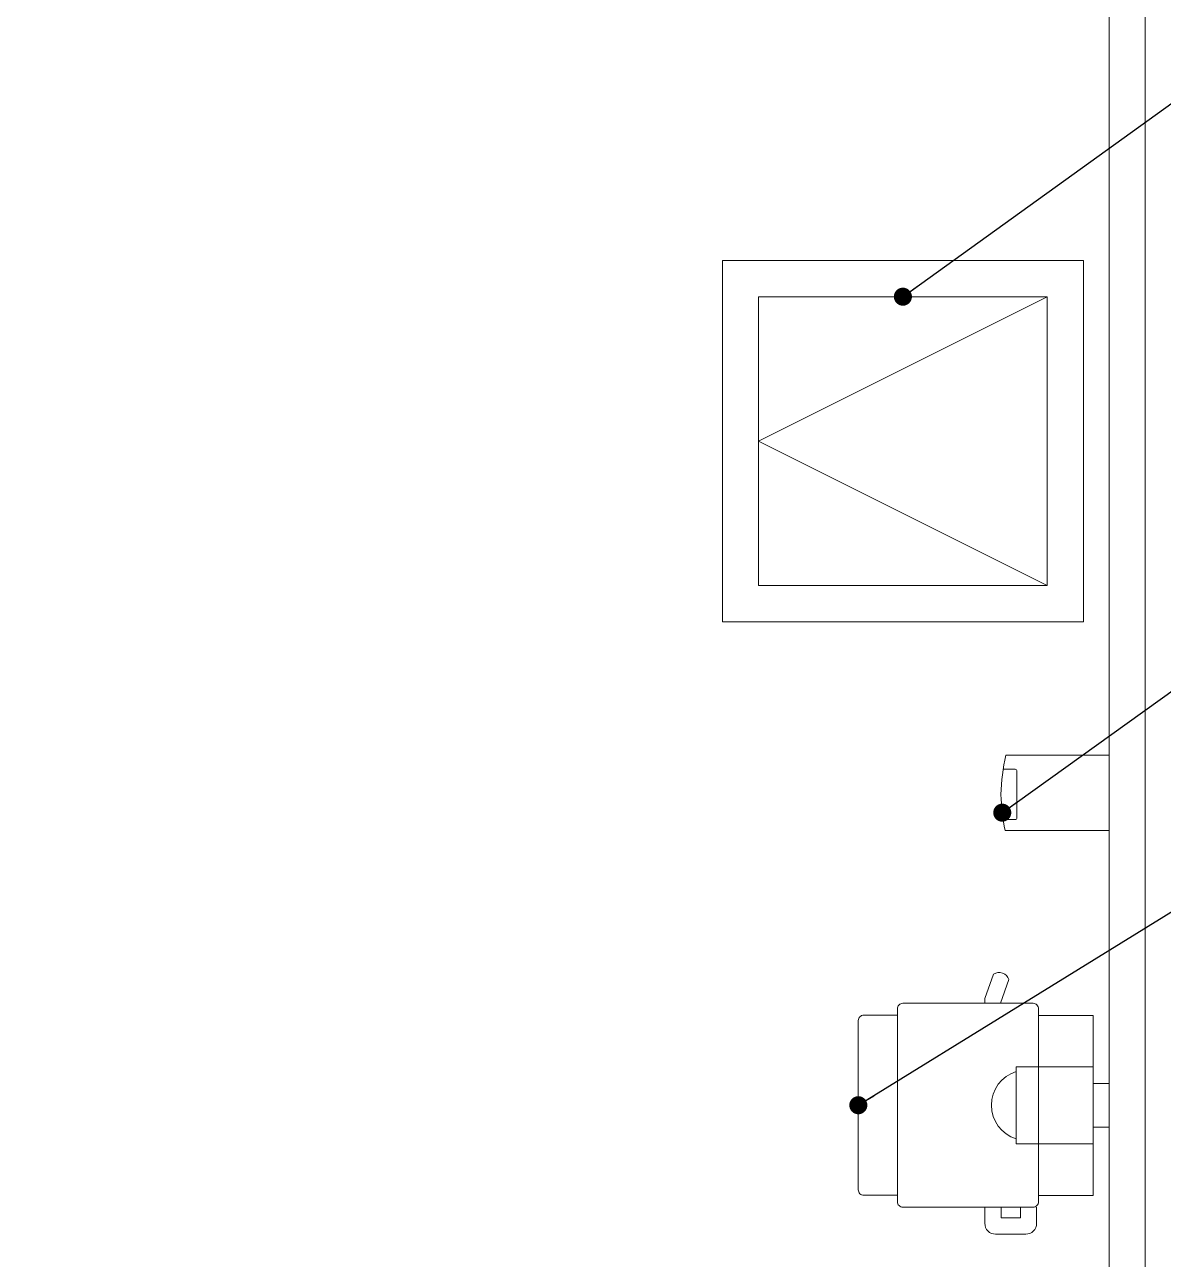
# Model space of a CAD drawing. Header units: inches. Extents: x 258415 to 640093, y 441672 to 945769.
# Drawn here: x 311805 to 312435, y 468631 to 469315 of the extents above; entities that cross this region are included whole.
import ezdxf

# ---------------------------------------------------------------- set-up
doc = ezdxf.new("R2010")
doc.units = ezdxf.units.IN
doc.header["$MEASUREMENT"] = 0
doc.layers.add('CQ bathroom accessories', color=8, linetype='Continuous', lineweight=0)
doc.layers.add('CQ Marble', color=6, linetype='Continuous', lineweight=0)
for name, color, linetype in [('CQ_callout', 34, 'Continuous'), ('DIM', 251, 'Continuous'), ('grab bar', 7, 'Continuous')]:
    doc.layers.add(name, color=color, linetype=linetype)
doc.styles.get("Standard").update_dxf_attribs({"font": 'arial.ttf'})
doc.dimstyles.get("Standard").update_dxf_attribs({"dimtxt": 0.18, "dimasz": 0.18, "dimexe": 0.18, "dimexo": 0.0625, "dimgap": 0.09, "dimtad": 0, "dimtih": 1, "dimtoh": 1, "dimdec": 4, "dimzin": 0, "dimdsep": 46, "dimtxsty": 'Standard', "dimcen": 0.09, "dimadec": 0, "dimazin": 0, "dimtfac": 1, "dimtdec": 4, "dimtofl": 0, "dimtmove": 0, "dimatfit": 3, "dimfxl": 1, "dimtolj": 1, "dimtzin": 0, "dimarcsym": 0})

# ---------------------------------------------------------------- blocks, each defined once
blk = doc.blocks.new('ff-12 marble')
at = {"layer": 'CQ Marble', "elevation": 0}
for points in [[(312405.44, 469434.09), (312405.44, 467944.11), (312105.01, 467944.11), (312105.01, 467744.09), (311312.49, 467744.09), (311312.49, 467944.11), (311011.99, 467944.11), (311011.99, 469644.09), (310851.99, 469644.09), (310851.99, 467944.11)], [(312425.44, 469439.09), (312425.44, 467924.11), (312125.01, 467924.11), (312125.01, 467724.09), (311292.49, 467724.09), (311292.49, 467924.11), (310991.99, 467924.11), (310991.99, 469624.09), (310871.99, 469624.09), (310871.99, 467944.11)]]:
    blk.add_lwpolyline(points, dxfattribs=at)
blk = doc.blocks.new('tissue holder plan')
at = {"layer": 'DIM', "lineweight": 0}
blk.add_line((146241.17, 41841.08), (146238.53, 41841.08), dxfattribs=at)
for points in [[(146169.94, 41901.1), (146194.2, 41901.1), (146194.2, 41909.96), (146169.94, 41909.96)], [(146132.03, 41870.82), (146231.75, 41870.82), (146231.75, 41901.1), (146132.03, 41901.1)], [(146160.8, 41901.05), (146203.39, 41901.05), (146203.39, 41858.5), (146160.8, 41858.5)]]:
    blk.add_lwpolyline(points, close=True, dxfattribs=at)
for points in [[(146125.66, 41869.78), (146116.69, 41869.78, 0.414214), (146110.69, 41863.78), (146110.69, 41847.08, 0.414214), (146116.69, 41841.08), (146125.66, 41841.08)], [(146235.53, 41792.68), (146128.66, 41792.68, -0.414214), (146125.66, 41795.68), (146125.66, 41867.82, -0.414214), (146128.66, 41870.82), (146235.53, 41870.82, -0.414214), (146238.53, 41867.82), (146238.53, 41795.68, -0.414214), (146235.53, 41792.68), (146132.23, 41792.68), (146132.23, 41774.02, 0.414214), (146135.23, 41771.02), (146228.95, 41771.02, 0.414214), (146231.95, 41774.02), (146231.95, 41792.68)]]:
    blk.add_lwpolyline(points, format="xyb", dxfattribs=at)
for points in [[(146125.66, 41860.78), (146119.69, 41860.78), (146119.69, 41850.08), (146125.66, 41850.08)], [(146238.53, 41849.69), (146251.66, 41854.41)], [(146241.17, 41841.08), (146254.71, 41845.94)]]:
    blk.add_lwpolyline(points, dxfattribs=at)
for centre, radius, start, end in [((146182.09, 41864.23), 19.5, 197.06495, 342.93505), ((146249.98, 41849.03), 5.64, 326.88539, 72.68178)]:
    blk.add_arc(centre, radius, start, end, dxfattribs=at)
blk = doc.blocks.new('SPAR TISSUE HOLDER PLAN')
at = {"layer": 'DIM', "lineweight": 0}
blk.add_lwpolyline([(143273.43, 42507.89), (143273.43, 42565.48), (143315.25, 42565.48), (143315.25, 42508.27)], dxfattribs=at)
blk.add_lwpolyline([(143279.52, 42506.79), (143279.52, 42513.39, -0.414214), (143280.52, 42514.39), (143306.4, 42514.39, -0.414214), (143307.4, 42513.39), (143307.4, 42506.79)], format="xyb", dxfattribs=at)
for centre, start, end in [((143297.08, 42621.55), 258.24576, 268.21316), ((143289.84, 42621.55), 271.78684, 282.64093)]:
    blk.add_arc(centre, 116.1, start, end, dxfattribs=at)

msp = doc.modelspace()

# ---------------------------------------------------------------- linework, layer by layer
at = {"layer": 'CQ bathroom accessories', "lineweight": 0, "elevation": 0}
for points in [[(312191.192, 468984.204), (312191.192, 469184.204), (312391.192, 469184.204), (312391.192, 468984.204)], [(312191.192, 468984.204), (312191.192, 469184.204), (312391.192, 469184.204), (312391.192, 468984.204)], [(312211.192, 469004.204), (312211.192, 469164.204), (312371.192, 469164.204), (312371.192, 469004.204)], [(312211.192, 469004.204), (312211.192, 469164.204), (312371.192, 469164.204), (312371.192, 469004.204)]]:
    msp.add_lwpolyline(points, close=True, dxfattribs=at)
msp.add_lwpolyline([(312371.192, 469004.204), (312211.192, 469084.204), (312371.192, 469164.204)], dxfattribs=at)
msp.add_lwpolyline([(312371.192, 469004.204), (312211.192, 469084.204), (312371.192, 469164.204)], dxfattribs=at)

# ---------------------------------------------------------------- block references
at = {"layer": 'CQ bathroom accessories', "lineweight": 0, "xscale": -1, "rotation": 270}
for name, p in [('SPAR TISSUE HOLDER PLAN', (269839.96, 325595.06)), ('tissue holder plan', (270495.472, 322534.337))]:
    msp.add_blockref(name, p, dxfattribs=at)
at = {"layer": 'grab bar'}
msp.add_blockref('ff-12 marble', (0, 0), dxfattribs=at)

# ---------------------------------------------------------------- leaders
at = {"layer": 'CQ_callout'}
for points in [[(312291.192, 469164.204), (313194.38, 469814.315), (314046.088, 469814.315)], [(312346.222, 468878.455), (313194.38, 469487.542), (314046.088, 469487.542)], [(312266.489, 468716.431), (313194.38, 469289.498), (314046.088, 469289.498)], [(311498.762, 468377.835), (313194.38, 468773.314), (314046.088, 468773.314)]]:
    msp.add_leader(points, dimstyle='Standard', override={"dimasz": 10, "dimldrblk": 'Dot', "dimfxl": 0.1, "dimarcsym": 2}, dxfattribs=at)

doc.saveas('drawing.dxf')
